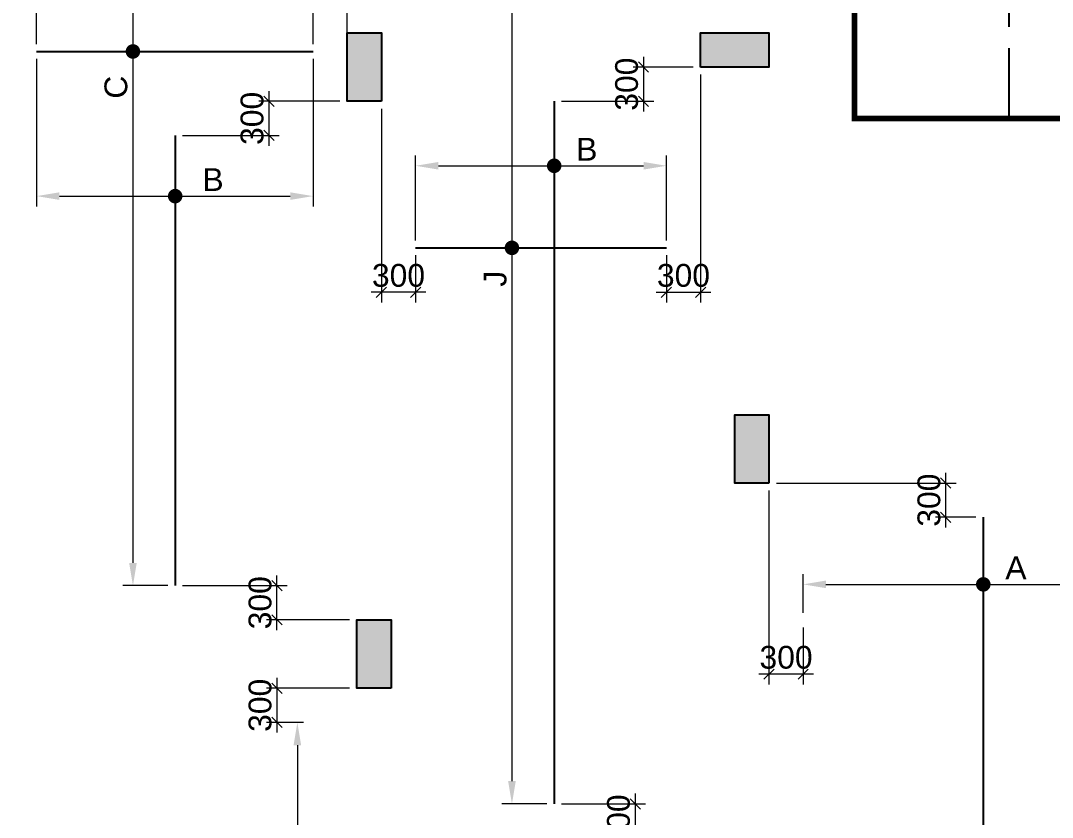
# Model space of a CAD drawing. Header units: millimetres. Extents: x 1123469 to 1883119, y -126924 to 196924.
# Drawn here: x 1575680 to 1584731, y 151281 to 158272 of the extents above; entities that cross this region are included whole.
import ezdxf

# ---------------------------------------------------------------- set-up
doc = ezdxf.new("R2010")
doc.units = ezdxf.units.MM
doc.header["$LTSCALE"] = 500
doc.header["$MEASUREMENT"] = 0
doc.header["$PDMODE"] = 34
doc.linetypes.add('CONTINOUS', pattern=[0])
doc.linetypes.add('Site$0$CENTER2', pattern=[1.125, 0.75, -0.125, 0.125, -0.125])
doc.layers.get('Defpoints').update_dxf_attribs({"lineweight": 0})
for name, color, linetype in [('COL. DIM', 3, 'Continuous'), ('GRID', 7, 'Continuous'), ('reinf.', 4, 'Continuous'), ('TOWER AREA COLUMN.', 6, 'Continuous')]:
    doc.layers.add(name, color=color, linetype=linetype)
for name, color, linetype, lineweight in [('CUT OUT', 1, 'Continuous', 13), ('dim-M', 1, 'Continuous', 15), ('FOOTING', 1, 'Continuous', 15), ('S - SUNK', 251, 'Continuous', 0), ('TOWER COL HATCH', 253, 'Continuous', 20)]:
    doc.layers.add(name, color=color, linetype=linetype, lineweight=lineweight)
doc.styles.add('3mm', font='arial.ttf')
doc.dimstyles.new('PARAMVEER', dxfattribs={"dimtxt": 200, "dimasz": 100, "dimexe": 0, "dimexo": 25, "dimgap": 10, "dimtad": 1, "dimdec": 0, "dimrnd": 5, "dimzin": 0, "dimdsep": 46, "dimtxsty": '3mm', "dimblk": 'OBLIQUE', "dimcen": 0.09, "dimdle": 75, "dimclrd": 1, "dimclre": 1, "dimclrt": 3, "dimadec": 0, "dimazin": 0, "dimtfac": 1, "dimtdec": 0, "dimtmove": 1, "dimatfit": 3, "dimfxl": 100, "dimtolj": 1, "dimtzin": 0, "dimlwd": 18, "dimlwe": 5, "dimarcsym": 0})

# ---------------------------------------------------------------- blocks, each defined once
blk = doc.blocks.new('3tgra')
at = {"layer": 'TOWER COL HATCH'}
h = blk.add_hatch(color=253, dxfattribs=at)
h.dxf.hatch_style = 1
h.paths.add_polyline_path([(1380705.6, 94541.6), (1380405.6, 94541.6), (1380405.6, 95141.6), (1380705.6, 95141.6)])
h = blk.add_hatch(color=253, dxfattribs=at)
h.dxf.hatch_style = 1
h.paths.add_polyline_path([(1383505.6, 94841.6), (1383505.6, 95141.6), (1384105.6, 95141.6), (1384105.6, 94841.6)])
h = blk.add_hatch(color=253, dxfattribs=at)
h.dxf.hatch_style = 1
h.paths.add_polyline_path([(1384105.6, 91191.6), (1383805.6, 91191.6), (1383805.6, 91791.6), (1384105.6, 91791.6)])
h = blk.add_hatch(color=253, dxfattribs=at)
h.dxf.hatch_style = 1
h.paths.add_polyline_path([(1380790.6, 89391.6), (1380490.6, 89391.6), (1380490.6, 89991.6), (1380790.6, 89991.6)])
at = {"layer": 'TOWER AREA COLUMN.', "color": 4}
for points in [[(1380705.6, 94541.6), (1380405.6, 94541.6), (1380405.6, 95141.6), (1380705.6, 95141.6)], [(1383505.6, 94841.6), (1383505.6, 95141.6), (1384105.6, 95141.6), (1384105.6, 94841.6)], [(1384105.6, 91191.6), (1383805.6, 91191.6), (1383805.6, 91791.6), (1384105.6, 91791.6)], [(1380790.6, 89391.6), (1380490.6, 89391.6), (1380490.6, 89991.6), (1380790.6, 89991.6)]]:
    blk.add_lwpolyline(points, close=True, dxfattribs=at)
blk = doc.blocks.new('_Oblique')
at = {"color": 0, "linetype": 'ByBlock', "lineweight": -2}
blk.add_line((-0.5, -0.5), (0.5, 0.5), dxfattribs=at)
blk = doc.blocks.new('*D573')
at = {"layer": 'COL. DIM', "color": 1, "linetype": 'CONTINOUS', "lineweight": 5, "ltscale": 10, "transparency": 16777216}
for p, q in [((1578244.9, 158066), (1578244.9, 158481.2)), ((1578544.9, 158066), (1578544.9, 158481.2))]:
    blk.add_line(p, q, dxfattribs=at)
at = {"layer": 'COL. DIM', "color": 1, "lineweight": 18, "ltscale": 10, "transparency": 16777216}
blk.add_line((1578154.9, 158391.2), (1578634.9, 158391.2), dxfattribs=at)
at = {"layer": 'Defpoints', "color": 0, "ltscale": 10, "transparency": 16777216}
for p in [(1578544.9, 158391.2), (1578244.9, 158001), (1578544.9, 158001)]:
    blk.add_point(p, dxfattribs=at)
at = {"layer": 'COL. DIM', "color": 1, "lineweight": 18, "ltscale": 10, "transparency": 16777216, "xscale": 90, "yscale": 90, "zscale": 90, "rotation": 180}
blk.add_blockref('_Oblique', (1578244.9, 158391.2), dxfattribs=at)
at = {"layer": 'COL. DIM', "color": 1, "lineweight": 18, "ltscale": 10, "transparency": 16777216, "xscale": 90, "yscale": 90, "zscale": 90}
blk.add_blockref('_Oblique', (1578544.9, 158391.2), dxfattribs=at)
at = {"layer": 'COL. DIM', "color": 3, "ltscale": 10, "transparency": 16777216, "insert": (1578394.9, 158538.4), "char_height": 200, "attachment_point": 5, "style": '3mm'}
blk.add_mtext('\\A1;300', dxfattribs=at)
blk = doc.blocks.new('*D574')
at = {"layer": 'COL. DIM', "color": 1, "linetype": 'CONTINOUS', "lineweight": 5, "ltscale": 10, "transparency": 16777216}
for p, q in [((1575519.9, 158066), (1575519.9, 158481.2)), ((1575819.9, 158066), (1575819.9, 158481.2))]:
    blk.add_line(p, q, dxfattribs=at)
at = {"layer": 'COL. DIM', "color": 1, "lineweight": 18, "ltscale": 10, "transparency": 16777216}
blk.add_line((1575909.9, 158391.2), (1575429.9, 158391.2), dxfattribs=at)
at = {"layer": 'Defpoints', "color": 0, "ltscale": 10, "transparency": 16777216}
for p in [(1575519.9, 158391.2), (1575519.9, 158001), (1575819.9, 158001)]:
    blk.add_point(p, dxfattribs=at)
at = {"layer": 'COL. DIM', "color": 1, "lineweight": 18, "ltscale": 10, "transparency": 16777216, "xscale": 90, "yscale": 90, "zscale": 90, "rotation": 180}
blk.add_blockref('_Oblique', (1575519.9, 158391.2), dxfattribs=at)
at = {"layer": 'COL. DIM', "color": 1, "lineweight": 18, "ltscale": 10, "transparency": 16777216, "xscale": 90, "yscale": 90, "zscale": 90}
blk.add_blockref('_Oblique', (1575819.9, 158391.2), dxfattribs=at)
at = {"layer": 'COL. DIM', "color": 3, "ltscale": 10, "transparency": 16777216, "insert": (1575669.9, 158538.4), "char_height": 200, "attachment_point": 5, "style": '3mm'}
blk.add_mtext('\\A1;300', dxfattribs=at)
blk = doc.blocks.new('*D575')
at = {"layer": 'COL. DIM', "color": 1, "linetype": 'CONTINOUS', "lineweight": 5, "ltscale": 10, "transparency": 16777216}
for p, q in [((1576727.9, 158914.1), (1576575.2, 158914.1)), ((1576970.7, 153314.1), (1576575.2, 153314.1))]:
    blk.add_line(p, q, dxfattribs=at)
at = {"layer": 'COL. DIM', "color": 1, "lineweight": 18, "ltscale": 10, "transparency": 16777216}
blk.add_line((1576665.2, 158714.1), (1576665.2, 153514.1), dxfattribs=at)
at = {"layer": 'COL. DIM', "color": 1, "ltscale": 10, "transparency": 16777216}
for points in [[(1576631.9, 158714.1), (1576698.6, 158714.1), (1576665.2, 158914.1)], [(1576631.9, 153514.1), (1576698.6, 153514.1), (1576665.2, 153314.1)]]:
    blk.add_solid(points, dxfattribs=at)
at = {"layer": 'Defpoints', "color": 0, "ltscale": 10, "transparency": 16777216}
for p in [(1576792.9, 158914.1), (1576665.2, 153314.1), (1577035.7, 153314.1)]:
    blk.add_point(p, dxfattribs=at)
at = {"layer": 'COL. DIM', "color": 3, "ltscale": 10, "transparency": 16777216, "insert": (1576516.8, 157687.7), "char_height": 200, "attachment_point": 5, "rotation": 90, "style": '3mm'}
blk.add_mtext('\\A1;C', dxfattribs=at)
blk = doc.blocks.new('*D576')
at = {"layer": 'COL. DIM', "color": 1, "linetype": 'CONTINOUS', "lineweight": 5, "ltscale": 10, "transparency": 16777216}
for p, q in [((1581644.9, 157799.1), (1581644.9, 155797.8)), ((1581344.9, 156213), (1581344.9, 155797.8))]:
    blk.add_line(p, q, dxfattribs=at)
at = {"layer": 'COL. DIM', "color": 1, "lineweight": 18, "ltscale": 10, "transparency": 16777216}
blk.add_line((1581254.9, 155887.8), (1581734.9, 155887.8), dxfattribs=at)
at = {"layer": 'Defpoints', "color": 0, "ltscale": 10, "transparency": 16777216}
for p in [(1581644.9, 157864.1), (1581344.9, 156278), (1581644.9, 155887.8)]:
    blk.add_point(p, dxfattribs=at)
at = {"layer": 'COL. DIM', "color": 1, "lineweight": 18, "ltscale": 10, "transparency": 16777216, "xscale": 90, "yscale": 90, "zscale": 90, "rotation": 180}
blk.add_blockref('_Oblique', (1581344.9, 155887.8), dxfattribs=at)
at = {"layer": 'COL. DIM', "color": 1, "lineweight": 18, "ltscale": 10, "transparency": 16777216, "xscale": 90, "yscale": 90, "zscale": 90}
blk.add_blockref('_Oblique', (1581644.9, 155887.8), dxfattribs=at)
at = {"layer": 'COL. DIM', "color": 3, "ltscale": 10, "transparency": 16777216, "insert": (1581494.9, 156035), "char_height": 200, "attachment_point": 5, "style": '3mm'}
blk.add_mtext('\\A1;300', dxfattribs=at)
blk = doc.blocks.new('*D577')
at = {"layer": 'COL. DIM', "color": 1, "linetype": 'CONTINOUS', "lineweight": 5, "ltscale": 10, "transparency": 16777216}
for p, q in [((1578844.9, 157499.1), (1578844.9, 155797.8)), ((1579144.9, 156213), (1579144.9, 155797.8))]:
    blk.add_line(p, q, dxfattribs=at)
at = {"layer": 'COL. DIM', "color": 1, "lineweight": 18, "ltscale": 10, "transparency": 16777216}
blk.add_line((1579234.9, 155887.8), (1578754.9, 155887.8), dxfattribs=at)
at = {"layer": 'Defpoints', "color": 0, "ltscale": 10, "transparency": 16777216}
for p in [(1578844.9, 157564.1), (1579144.9, 156278), (1578844.9, 155887.8)]:
    blk.add_point(p, dxfattribs=at)
at = {"layer": 'COL. DIM', "color": 1, "lineweight": 18, "ltscale": 10, "transparency": 16777216, "xscale": 90, "yscale": 90, "zscale": 90, "rotation": 180}
blk.add_blockref('_Oblique', (1578844.9, 155887.8), dxfattribs=at)
at = {"layer": 'COL. DIM', "color": 1, "lineweight": 18, "ltscale": 10, "transparency": 16777216, "xscale": 90, "yscale": 90, "zscale": 90}
blk.add_blockref('_Oblique', (1579144.9, 155887.8), dxfattribs=at)
at = {"layer": 'COL. DIM', "color": 3, "ltscale": 10, "transparency": 16777216, "insert": (1578994.9, 156035), "char_height": 200, "attachment_point": 5, "style": '3mm'}
blk.add_mtext('\\A1;300', dxfattribs=at)
blk = doc.blocks.new('*D578')
at = {"layer": 'COL. DIM', "color": 1, "linetype": 'CONTINOUS', "lineweight": 5, "ltscale": 10, "transparency": 16777216}
for p, q in [((1580295.7, 158914.1), (1579900.2, 158914.1)), ((1580295.7, 151399.1), (1579900.2, 151399.1))]:
    blk.add_line(p, q, dxfattribs=at)
at = {"layer": 'COL. DIM', "color": 1, "lineweight": 18, "ltscale": 10, "transparency": 16777216}
blk.add_line((1579990.2, 158714.1), (1579990.2, 151599.1), dxfattribs=at)
at = {"layer": 'COL. DIM', "color": 1, "ltscale": 10, "transparency": 16777216}
for points in [[(1579956.9, 158714.1), (1580023.6, 158714.1), (1579990.2, 158914.1)], [(1579956.9, 151599.1), (1580023.6, 151599.1), (1579990.2, 151399.1)]]:
    blk.add_solid(points, dxfattribs=at)
at = {"layer": 'Defpoints', "color": 0, "ltscale": 10, "transparency": 16777216}
for p in [(1580360.7, 158914.1), (1579990.2, 151399.1), (1580360.7, 151399.1)]:
    blk.add_point(p, dxfattribs=at)
at = {"layer": 'COL. DIM', "color": 3, "ltscale": 10, "transparency": 16777216, "insert": (1579843.5, 156006.8), "char_height": 200, "attachment_point": 5, "rotation": 90, "style": '3mm'}
blk.add_mtext('\\A1;J', dxfattribs=at)
blk = doc.blocks.new('*D639')
at = {"layer": 'COL. DIM', "color": 1, "linetype": 'CONTINOUS', "lineweight": 5, "ltscale": 10, "transparency": 16777216}
for p, q in [((1578161.9, 152114.1), (1578017.6, 152114.1)), ((1577981.9, 148054.1), (1578197.6, 148054.1))]:
    blk.add_line(p, q, dxfattribs=at)
at = {"layer": 'COL. DIM', "color": 1, "lineweight": 18, "ltscale": 10, "transparency": 16777216}
blk.add_line((1578107.6, 151914.1), (1578107.6, 148254.1), dxfattribs=at)
at = {"layer": 'COL. DIM', "color": 1, "ltscale": 10, "transparency": 16777216}
for points in [[(1578074.3, 151914.1), (1578140.9, 151914.1), (1578107.6, 152114.1)], [(1578074.3, 148254.1), (1578140.9, 148254.1), (1578107.6, 148054.1)]]:
    blk.add_solid(points, dxfattribs=at)
at = {"layer": 'Defpoints', "color": 0, "ltscale": 10, "transparency": 16777216}
for p in [(1578226.9, 152114.1), (1577916.9, 148054.1), (1578107.6, 148054.1)]:
    blk.add_point(p, dxfattribs=at)
at = {"layer": 'COL. DIM', "color": 3, "ltscale": 10, "transparency": 16777216, "insert": (1577962.6, 150060.4), "char_height": 200, "attachment_point": 5, "rotation": 90, "style": '3mm'}
blk.add_mtext('\\A1;A', dxfattribs=at)
blk = doc.blocks.new('*D663')
at = {"layer": 'COL. DIM', "color": 1, "linetype": 'CONTINOUS', "lineweight": 5, "ltscale": 10, "transparency": 16777216}
for p, q in [((1575819.9, 157936), (1575819.9, 156641.8)), ((1578244.9, 157936), (1578244.9, 156641.8))]:
    blk.add_line(p, q, dxfattribs=at)
at = {"layer": 'COL. DIM', "color": 1, "lineweight": 18, "ltscale": 10, "transparency": 16777216}
blk.add_line((1576019.9, 156731.8), (1578044.9, 156731.8), dxfattribs=at)
at = {"layer": 'COL. DIM', "color": 1, "ltscale": 10, "transparency": 16777216}
for points in [[(1576019.9, 156765.2), (1576019.9, 156698.5), (1575819.9, 156731.8)], [(1578044.9, 156765.2), (1578044.9, 156698.5), (1578244.9, 156731.8)]]:
    blk.add_solid(points, dxfattribs=at)
at = {"layer": 'Defpoints', "color": 0, "ltscale": 10, "transparency": 16777216}
for p in [(1575819.9, 158001), (1578244.9, 158001), (1578244.9, 156731.8)]:
    blk.add_point(p, dxfattribs=at)
at = {"layer": 'COL. DIM', "color": 3, "ltscale": 10, "transparency": 16777216, "insert": (1577368, 156876.8), "char_height": 200, "attachment_point": 5, "style": '3mm'}
blk.add_mtext('\\A1;B', dxfattribs=at)
blk = doc.blocks.new('*D664')
at = {"layer": 'COL. DIM', "color": 1, "linetype": 'CONTINOUS', "lineweight": 5, "ltscale": 10, "transparency": 16777216}
for p, q in [((1579144.9, 156343), (1579144.9, 157088.1)), ((1581344.9, 156343), (1581344.9, 157088.1))]:
    blk.add_line(p, q, dxfattribs=at)
at = {"layer": 'COL. DIM', "color": 1, "lineweight": 18, "ltscale": 10, "transparency": 16777216}
blk.add_line((1579344.9, 156998.1), (1581144.9, 156998.1), dxfattribs=at)
at = {"layer": 'COL. DIM', "color": 1, "ltscale": 10, "transparency": 16777216}
for points in [[(1579344.9, 157031.4), (1579344.9, 156964.8), (1579144.9, 156998.1)], [(1581144.9, 157031.4), (1581144.9, 156964.8), (1581344.9, 156998.1)]]:
    blk.add_solid(points, dxfattribs=at)
at = {"layer": 'Defpoints', "color": 0, "ltscale": 10, "transparency": 16777216}
for p in [(1581344.9, 156998.1), (1579144.9, 156278), (1581344.9, 156278)]:
    blk.add_point(p, dxfattribs=at)
at = {"layer": 'COL. DIM', "color": 3, "ltscale": 10, "transparency": 16777216, "insert": (1580647.1, 157143.1), "char_height": 200, "attachment_point": 5, "style": '3mm'}
blk.add_mtext('\\A1;B', dxfattribs=at)
blk = doc.blocks.new('*D665')
at = {"layer": 'COL. DIM', "color": 1, "linetype": 'CONTINOUS', "lineweight": 5, "ltscale": 10, "transparency": 16777216}
for p, q in [((1582544.9, 153076.8), (1582544.9, 153415.3)), ((1585664.9, 152889.2), (1585664.9, 153415.3))]:
    blk.add_line(p, q, dxfattribs=at)
at = {"layer": 'COL. DIM', "color": 1, "lineweight": 18, "ltscale": 10, "transparency": 16777216}
blk.add_line((1582744.9, 153325.3), (1585464.9, 153325.3), dxfattribs=at)
at = {"layer": 'COL. DIM', "color": 1, "ltscale": 10, "transparency": 16777216}
for points in [[(1582744.9, 153358.7), (1582744.9, 153292), (1582544.9, 153325.3)], [(1585464.9, 153358.7), (1585464.9, 153292), (1585664.9, 153325.3)]]:
    blk.add_solid(points, dxfattribs=at)
at = {"layer": 'Defpoints', "color": 0, "ltscale": 10, "transparency": 16777216}
for p in [(1585664.9, 153325.3), (1582544.9, 153011.8), (1585664.9, 152824.2)]:
    blk.add_point(p, dxfattribs=at)
at = {"layer": 'COL. DIM', "color": 3, "ltscale": 10, "transparency": 16777216, "insert": (1584411.8, 153470.3), "char_height": 200, "attachment_point": 5, "style": '3mm'}
blk.add_mtext('\\A1;A', dxfattribs=at)
blk = doc.blocks.new('*D842')
at = {"layer": 'COL. DIM', "color": 1, "lineweight": 18, "ltscale": 10, "transparency": 16777216}
blk.add_line((1577928.2, 152504.1), (1577928.2, 152024.1), dxfattribs=at)
at = {"layer": 'COL. DIM', "color": 1, "linetype": 'CONTINOUS', "lineweight": 5, "ltscale": 10, "transparency": 16777216}
for p, q in [((1578564.9, 152414.1), (1577838.2, 152414.1)), ((1578161.9, 152114.1), (1577838.2, 152114.1))]:
    blk.add_line(p, q, dxfattribs=at)
at = {"layer": 'Defpoints', "color": 0, "ltscale": 10, "transparency": 16777216}
for p in [(1578629.9, 152414.1), (1577928.2, 152114.1), (1578226.9, 152114.1)]:
    blk.add_point(p, dxfattribs=at)
at = {"layer": 'COL. DIM', "color": 1, "lineweight": 18, "ltscale": 10, "transparency": 16777216, "xscale": 90, "yscale": 90, "zscale": 90}
for p, rotation in [((1577928.2, 152414.1), 90), ((1577928.2, 152114.1), 270)]:
    blk.add_blockref('_Oblique', p, dxfattribs=dict(at, rotation=rotation))
at = {"layer": 'COL. DIM', "color": 3, "ltscale": 10, "transparency": 16777216, "insert": (1577781.1, 152264.1), "char_height": 200, "attachment_point": 5, "rotation": 90, "style": '3mm'}
blk.add_mtext('\\A1;300', dxfattribs=at)
blk = doc.blocks.new('*D843')
at = {"layer": 'COL. DIM', "color": 1, "lineweight": 18, "ltscale": 10, "transparency": 16777216}
blk.add_line((1577928.2, 152924.1), (1577928.2, 153404.1), dxfattribs=at)
at = {"layer": 'COL. DIM', "color": 1, "linetype": 'CONTINOUS', "lineweight": 5, "ltscale": 10, "transparency": 16777216}
for p, q in [((1577100.7, 153314.1), (1578018.2, 153314.1)), ((1578564.9, 153014.1), (1577838.2, 153014.1))]:
    blk.add_line(p, q, dxfattribs=at)
at = {"layer": 'Defpoints', "color": 0, "ltscale": 10, "transparency": 16777216}
for p in [(1577035.7, 153314.1), (1577928.2, 153314.1), (1578629.9, 153014.1)]:
    blk.add_point(p, dxfattribs=at)
at = {"layer": 'COL. DIM', "color": 1, "lineweight": 18, "ltscale": 10, "transparency": 16777216, "xscale": 90, "yscale": 90, "zscale": 90}
for p, rotation in [((1577928.2, 153314.1), 90), ((1577928.2, 153014.1), 270)]:
    blk.add_blockref('_Oblique', p, dxfattribs=dict(at, rotation=rotation))
at = {"layer": 'COL. DIM', "color": 3, "ltscale": 10, "transparency": 16777216, "insert": (1577781.1, 153164.1), "char_height": 200, "attachment_point": 5, "rotation": 90, "style": '3mm'}
blk.add_mtext('\\A1;300', dxfattribs=at)
blk = doc.blocks.new('*D844')
at = {"layer": 'COL. DIM', "color": 1, "lineweight": 18, "ltscale": 10, "transparency": 16777216}
blk.add_line((1577858.2, 157654.1), (1577858.2, 157174.1), dxfattribs=at)
at = {"layer": 'COL. DIM', "color": 1, "linetype": 'CONTINOUS', "lineweight": 5, "ltscale": 10, "transparency": 16777216}
for p, q in [((1578479.9, 157564.1), (1577768.2, 157564.1)), ((1577100.7, 157264.1), (1577948.2, 157264.1))]:
    blk.add_line(p, q, dxfattribs=at)
at = {"layer": 'Defpoints', "color": 0, "ltscale": 10, "transparency": 16777216}
for p in [(1578544.9, 157564.1), (1577035.7, 157264.1), (1577858.2, 157264.1)]:
    blk.add_point(p, dxfattribs=at)
at = {"layer": 'COL. DIM', "color": 1, "lineweight": 18, "ltscale": 10, "transparency": 16777216, "xscale": 90, "yscale": 90, "zscale": 90}
for p, rotation in [((1577858.2, 157564.1), 90), ((1577858.2, 157264.1), 270)]:
    blk.add_blockref('_Oblique', p, dxfattribs=dict(at, rotation=rotation))
at = {"layer": 'COL. DIM', "color": 3, "ltscale": 10, "transparency": 16777216, "insert": (1577711.1, 157414.1), "char_height": 200, "attachment_point": 5, "rotation": 90, "style": '3mm'}
blk.add_mtext('\\A1;300', dxfattribs=at)
blk = doc.blocks.new('*D845')
at = {"layer": 'COL. DIM', "color": 1, "lineweight": 18, "ltscale": 10, "transparency": 16777216}
blk.add_line((1581072.9, 151009.1), (1581072.9, 151489.1), dxfattribs=at)
at = {"layer": 'COL. DIM', "color": 1, "linetype": 'CONTINOUS', "lineweight": 5, "ltscale": 10, "transparency": 16777216}
for p, q in [((1580425.7, 151399.1), (1581162.9, 151399.1)), ((1581564.9, 151099.1), (1580982.9, 151099.1))]:
    blk.add_line(p, q, dxfattribs=at)
at = {"layer": 'Defpoints', "color": 0, "ltscale": 10, "transparency": 16777216}
for p in [(1580360.7, 151399.1), (1581072.9, 151399.1), (1581629.9, 151099.1)]:
    blk.add_point(p, dxfattribs=at)
at = {"layer": 'COL. DIM', "color": 1, "lineweight": 18, "ltscale": 10, "transparency": 16777216, "xscale": 90, "yscale": 90, "zscale": 90}
for p, rotation in [((1581072.9, 151399.1), 90), ((1581072.9, 151099.1), 270)]:
    blk.add_blockref('_Oblique', p, dxfattribs=dict(at, rotation=rotation))
at = {"layer": 'COL. DIM', "color": 3, "ltscale": 10, "transparency": 16777216, "insert": (1580925.7, 151249.1), "char_height": 200, "attachment_point": 5, "rotation": 90, "style": '3mm'}
blk.add_mtext('\\A1;300', dxfattribs=at)
blk = doc.blocks.new('*D846')
at = {"layer": 'COL. DIM', "color": 1, "lineweight": 18, "ltscale": 10, "transparency": 16777216}
blk.add_line((1581144.2, 157954.1), (1581144.2, 157474.1), dxfattribs=at)
at = {"layer": 'COL. DIM', "color": 1, "linetype": 'CONTINOUS', "lineweight": 5, "ltscale": 10, "transparency": 16777216}
for p, q in [((1581579.9, 157864.1), (1581054.2, 157864.1)), ((1580425.7, 157564.1), (1581234.2, 157564.1))]:
    blk.add_line(p, q, dxfattribs=at)
at = {"layer": 'Defpoints', "color": 0, "ltscale": 10, "transparency": 16777216}
for p in [(1581644.9, 157864.1), (1580360.7, 157564.1), (1581144.2, 157564.1)]:
    blk.add_point(p, dxfattribs=at)
at = {"layer": 'COL. DIM', "color": 1, "lineweight": 18, "ltscale": 10, "transparency": 16777216, "xscale": 90, "yscale": 90, "zscale": 90}
for p, rotation in [((1581144.2, 157864.1), 90), ((1581144.2, 157564.1), 270)]:
    blk.add_blockref('_Oblique', p, dxfattribs=dict(at, rotation=rotation))
at = {"layer": 'COL. DIM', "color": 3, "ltscale": 10, "transparency": 16777216, "insert": (1580997, 157714.1), "char_height": 200, "attachment_point": 5, "rotation": 90, "style": '3mm'}
blk.add_mtext('\\A1;300', dxfattribs=at)
blk = doc.blocks.new('*D847')
at = {"layer": 'COL. DIM', "color": 1, "lineweight": 18, "ltscale": 10, "transparency": 16777216}
blk.add_line((1583796.4, 153824.1), (1583796.4, 154304.1), dxfattribs=at)
at = {"layer": 'COL. DIM', "color": 1, "linetype": 'CONTINOUS', "lineweight": 5, "ltscale": 10, "transparency": 16777216}
for p, q in [((1582309.9, 154214.1), (1583886.4, 154214.1)), ((1584060.5, 153914.1), (1583706.4, 153914.1))]:
    blk.add_line(p, q, dxfattribs=at)
at = {"layer": 'Defpoints', "color": 0, "ltscale": 10, "transparency": 16777216}
for p in [(1582244.9, 154214.1), (1583796.4, 154214.1), (1584125.5, 153914.1)]:
    blk.add_point(p, dxfattribs=at)
at = {"layer": 'COL. DIM', "color": 1, "lineweight": 18, "ltscale": 10, "transparency": 16777216, "xscale": 90, "yscale": 90, "zscale": 90}
for p, rotation in [((1583796.4, 154214.1), 90), ((1583796.4, 153914.1), 270)]:
    blk.add_blockref('_Oblique', p, dxfattribs=dict(at, rotation=rotation))
at = {"layer": 'COL. DIM', "color": 3, "ltscale": 10, "transparency": 16777216, "insert": (1583649.2, 154064.1), "char_height": 200, "attachment_point": 5, "rotation": 90, "style": '3mm'}
blk.add_mtext('\\A1;300', dxfattribs=at)
blk = doc.blocks.new('*D848')
at = {"layer": 'COL. DIM', "color": 1, "linetype": 'CONTINOUS', "lineweight": 5, "ltscale": 10, "transparency": 16777216}
for p, q in [((1582244.9, 154149.1), (1582244.9, 152447)), ((1582544.9, 152946.8), (1582544.9, 152447))]:
    blk.add_line(p, q, dxfattribs=at)
at = {"layer": 'COL. DIM', "color": 1, "lineweight": 18, "ltscale": 10, "transparency": 16777216}
blk.add_line((1582634.9, 152537), (1582154.9, 152537), dxfattribs=at)
at = {"layer": 'Defpoints', "color": 0, "ltscale": 10, "transparency": 16777216}
for p in [(1582244.9, 154214.1), (1582544.9, 153011.8), (1582244.9, 152537)]:
    blk.add_point(p, dxfattribs=at)
at = {"layer": 'COL. DIM', "color": 1, "lineweight": 18, "ltscale": 10, "transparency": 16777216, "xscale": 90, "yscale": 90, "zscale": 90, "rotation": 180}
blk.add_blockref('_Oblique', (1582244.9, 152537), dxfattribs=at)
at = {"layer": 'COL. DIM', "color": 1, "lineweight": 18, "ltscale": 10, "transparency": 16777216, "xscale": 90, "yscale": 90, "zscale": 90}
blk.add_blockref('_Oblique', (1582544.9, 152537), dxfattribs=at)
at = {"layer": 'COL. DIM', "color": 3, "ltscale": 10, "transparency": 16777216, "insert": (1582394.9, 152684.2), "char_height": 200, "attachment_point": 5, "style": '3mm'}
blk.add_mtext('\\A1;300', dxfattribs=at)
blk = doc.blocks.new('*D2625')
at = {"layer": 'COL. DIM', "color": 1, "lineweight": 18, "ltscale": 10, "transparency": 16777216}
blk.add_line((1725455.6, 141997.5), (1725455.6, 141517.5), dxfattribs=at)
at = {"layer": 'COL. DIM', "color": 1, "linetype": 'CONTINOUS', "lineweight": 5, "ltscale": 10, "transparency": 16777216}
for p, q in [((1725012.2, 141907.5), (1725545.6, 141907.5)), ((1724393.3, 141607.5), (1725545.6, 141607.5))]:
    blk.add_line(p, q, dxfattribs=at)
at = {"layer": 'Defpoints', "color": 0, "ltscale": 10, "transparency": 16777216}
for p in [(1358872.1, 158914.1), (1431760.6, 158914.1), (1724947.2, 141907.5), (1724328.3, 141607.5), (1725455.6, 141607.5), (1442850.6, 126979.3)]:
    blk.add_point(p, dxfattribs=at)
at = {"layer": 'S - SUNK', "color": 1, "lineweight": 18, "ltscale": 10, "transparency": 16777216}
blk.add_line((1358872.1, 126904.3), (1358872.1, 158989.1), dxfattribs=at)
at = {"layer": 'S - SUNK', "color": 1, "lineweight": 5, "ltscale": 10, "transparency": 16777216}
for p, q in [((1358872.3, 158914.1), (1358872.1, 158914.1)), ((1358872.3, 126979.3), (1358872.1, 126979.3))]:
    blk.add_line(p, q, dxfattribs=at)
at = {"layer": 'COL. DIM', "color": 1, "lineweight": 18, "ltscale": 10, "transparency": 16777216, "xscale": 90, "yscale": 90, "zscale": 90}
for p, rotation in [((1725455.6, 141907.5), 90), ((1725455.6, 141607.5), 270)]:
    blk.add_blockref('_Oblique', p, dxfattribs=dict(at, rotation=rotation))
at = {"layer": 'S - SUNK', "color": 1, "lineweight": 18, "ltscale": 10, "transparency": 16777216, "xscale": 100, "yscale": 100, "zscale": 100}
for p, rotation in [((1358872.1, 158914.1), 90), ((1358872.1, 126979.3), 270)]:
    blk.add_blockref('_Oblique', p, dxfattribs=dict(at, rotation=rotation))
at = {"layer": 'COL. DIM', "color": 3, "ltscale": 10, "transparency": 16777216, "insert": (1725308.4, 141757.5), "char_height": 200, "attachment_point": 5, "rotation": 90, "style": '3mm'}
blk.add_mtext('\\A1;300', dxfattribs=at)
at = {"layer": 'S - SUNK', "color": 3, "ltscale": 10, "transparency": 16777216, "insert": (1358759.9, 142946.7), "char_height": 200, "attachment_point": 5, "rotation": 90, "style": '3mm'}
blk.add_mtext('\\A1;31935', dxfattribs=at)
blk = doc.blocks.new('*D3557')
at = {"layer": 'COL. DIM', "color": 1, "lineweight": 18, "ltscale": 10, "transparency": 16777216}
for p, q in [((1830518, 155674.9), (1830518, 154997.7)), ((1830518, 155087.7), (1830518, 154607.7))]:
    blk.add_line(p, q, dxfattribs=at)
at = {"layer": 'COL. DIM', "color": 1, "linetype": 'CONTINOUS', "lineweight": 5, "ltscale": 10, "transparency": 16777216}
for p, q in [((1830058.7, 154997.7), (1830608, 154997.7)), ((1830171.2, 154697.7), (1830608, 154697.7))]:
    blk.add_line(p, q, dxfattribs=at)
at = {"layer": 'Defpoints', "color": 0, "ltscale": 10, "transparency": 16777216}
for p in [(1418935.6, 156725.2), (1417240.6, 156599.2), (1418935.6, 156599.2), (1829993.7, 154997.7), (1830106.2, 154697.7), (1830518, 154697.7)]:
    blk.add_point(p, dxfattribs=at)
at = {"layer": 'S - SUNK', "color": 1, "lineweight": 18, "ltscale": 10, "transparency": 16777216}
blk.add_line((1417165.6, 156725.2), (1419010.6, 156725.2), dxfattribs=at)
at = {"layer": 'S - SUNK', "color": 1, "lineweight": 5, "ltscale": 10, "transparency": 16777216}
for p, q in [((1417240.6, 156725), (1417240.6, 156725.2)), ((1418935.6, 156725), (1418935.6, 156725.2))]:
    blk.add_line(p, q, dxfattribs=at)
at = {"layer": 'COL. DIM', "color": 1, "lineweight": 18, "ltscale": 10, "transparency": 16777216, "xscale": 90, "yscale": 90, "zscale": 90}
for p, rotation in [((1830518, 154997.7), 90), ((1830518, 154697.7), 270)]:
    blk.add_blockref('_Oblique', p, dxfattribs=dict(at, rotation=rotation))
at = {"layer": 'S - SUNK', "color": 1, "lineweight": 18, "ltscale": 10, "transparency": 16777216, "xscale": 100, "yscale": 100, "zscale": 100, "rotation": 180}
blk.add_blockref('_Oblique', (1417240.6, 156725.2), dxfattribs=at)
at = {"layer": 'S - SUNK', "color": 1, "lineweight": 18, "ltscale": 10, "transparency": 16777216, "xscale": 100, "yscale": 100, "zscale": 100}
blk.add_blockref('_Oblique', (1418935.6, 156725.2), dxfattribs=at)
at = {"layer": 'COL. DIM', "color": 3, "ltscale": 10, "transparency": 16777216, "insert": (1830370.8, 155409.4), "char_height": 200, "attachment_point": 5, "rotation": 90, "style": '3mm'}
blk.add_mtext('\\A1;300', dxfattribs=at)
at = {"layer": 'S - SUNK', "color": 3, "ltscale": 10, "transparency": 16777216, "insert": (1418088.1, 156837.3), "char_height": 200, "attachment_point": 5, "style": '3mm'}
blk.add_mtext('\\A1;1695', dxfattribs=at)
blk = doc.blocks.new('*D3556')
at = {"layer": 'COL. DIM', "color": 1, "lineweight": 18, "ltscale": 10, "transparency": 16777216}
blk.add_line((1817173.9, 134747.8), (1817173.9, 133597.8), dxfattribs=at)
at = {"layer": 'COL. DIM', "color": 1, "linetype": 'CONTINOUS', "lineweight": 5, "ltscale": 10, "transparency": 16777216}
for p, q in [((1817863.7, 134657.8), (1817083.9, 134657.8)), ((1816402.2, 133687.8), (1817263.9, 133687.8))]:
    blk.add_line(p, q, dxfattribs=at)
at = {"layer": 'Defpoints', "color": 0, "ltscale": 10, "transparency": 16777216}
for p in [(1417087.7, 156599.2), (1417240.6, 156599.2), (1417240.6, 155194.2), (1817928.7, 134657.8), (1816337.2, 133687.8), (1817173.9, 133687.8)]:
    blk.add_point(p, dxfattribs=at)
at = {"layer": 'S - SUNK', "color": 1, "lineweight": 18, "ltscale": 10, "transparency": 16777216}
blk.add_line((1417087.7, 155119.2), (1417087.7, 156674.2), dxfattribs=at)
at = {"layer": 'S - SUNK', "color": 1, "lineweight": 5, "ltscale": 10, "transparency": 16777216}
for p, q in [((1417087.8, 156599.2), (1417087.7, 156599.2)), ((1417087.8, 155194.2), (1417087.7, 155194.2))]:
    blk.add_line(p, q, dxfattribs=at)
at = {"layer": 'COL. DIM', "color": 1, "lineweight": 18, "ltscale": 10, "transparency": 16777216, "xscale": 90, "yscale": 90, "zscale": 90}
for p, rotation in [((1817173.9, 134657.8), 90), ((1817173.9, 133687.8), 270)]:
    blk.add_blockref('_Oblique', p, dxfattribs=dict(at, rotation=rotation))
at = {"layer": 'S - SUNK', "color": 1, "lineweight": 18, "ltscale": 10, "transparency": 16777216, "xscale": 100, "yscale": 100, "zscale": 100}
for p, rotation in [((1417087.7, 156599.2), 90), ((1417087.7, 155194.2), 270)]:
    blk.add_blockref('_Oblique', p, dxfattribs=dict(at, rotation=rotation))
at = {"layer": 'COL. DIM', "color": 3, "ltscale": 10, "transparency": 16777216, "insert": (1817026.8, 134172.8), "char_height": 200, "attachment_point": 5, "rotation": 90, "style": '3mm'}
blk.add_mtext('\\A1;970', dxfattribs=at)
at = {"layer": 'S - SUNK', "color": 3, "ltscale": 10, "transparency": 16777216, "insert": (1416975.6, 155896.7), "char_height": 200, "attachment_point": 5, "rotation": 90, "style": '3mm'}
blk.add_mtext('\\A1;1405', dxfattribs=at)

msp = doc.modelspace()

# ---------------------------------------------------------------- linework, layer by layer
at = {"layer": 'dim-M', "color": 4, "ltscale": 10, "const_width": 63.8}
for points in [[(1576633.3, 158001, 1), (1576697.1, 158001, 1)], [(1580328.9, 156998.1, 1), (1580392.6, 156998.1, 1)], [(1577003.9, 156731.8, 1), (1577067.6, 156731.8, 1)], [(1579958.3, 156278, 1), (1580022.1, 156278, 1)], [(1584093.6, 153325.3, 1), (1584157.4, 153325.3, 1)]]:
    msp.add_lwpolyline(points, format="xyb", close=True, dxfattribs=at)
at = {"layer": 'FOOTING', "color": 3, "ltscale": 10, "const_width": 50}
msp.add_lwpolyline([(1615100, 139394.2), (1588920, 139394.2), (1588920, 126979.3), (1580365, 126979.3), (1580365, 126464.3), (1571585, 126464.3), (1571585, 126979.3), (1563030, 126979.3), (1563030, 148629.4), (1574119.9, 148629.4), (1574119.9, 158914.1), (1582994.9, 158914.1), (1582994.9, 157414.1), (1586944.9, 157414.1), (1586944.9, 156599.2), (1588640, 156599.2), (1588640, 155194.2), (1615380, 155194.2)], dxfattribs=at)
at = {"layer": 'GRID', "color": 16, "linetype": 'Site$0$CENTER2', "ltscale": 3}
msp.add_lwpolyline([(1584349.9, 161403.6), (1584349.9, 157414.1)], dxfattribs=at)
at = {"layer": 'reinf.', "color": 4, "ltscale": 1.4}
for p, q in [((1575819.9, 158001), (1578244.9, 158001)), ((1580360.7, 157564.1), (1580360.7, 151399.1)), ((1577035.7, 157264.1), (1577035.7, 153314.1)), ((1579144.9, 156278), (1581344.9, 156278)), ((1584125.5, 153914.1), (1584125.5, 149394.2))]:
    msp.add_line(p, q, dxfattribs=at)

# ---------------------------------------------------------------- block references
at = {"layer": 'CUT OUT', "color": 4}
msp.add_blockref('3tgra', (198139.3, 63022.5), dxfattribs=at)

# ---------------------------------------------------------------- dimensions: what is measured, and where the dimension line sits
at = {"layer": 'COL. DIM', "color": 6, "ltscale": 10}
for base, p1, p2, angle, picture, middle in [((1725455.6, 141607.5), (1724947.2, 141907.5), (1724328.3, 141607.5), 90, '*D2625', (1725455.6, 141757.5)), ((1575519.9, 158391.2), (1575819.9, 158001), (1575519.9, 158001), 180, '*D574', (1575669.9, 158391.2)), ((1581144.2, 157564.1), (1581644.9, 157864.1), (1580360.7, 157564.1), 90, '*D846', (1581144.2, 157714.1)), ((1577858.2, 157264.1), (1578544.9, 157564.1), (1577035.7, 157264.1), 90, '*D844', (1577858.2, 157414.1)), ((1578844.9, 155887.8), (1579144.9, 156278), (1578844.9, 157564.1), 180, '*D577', (1578994.9, 155887.8)), ((1830518, 154697.7), (1829993.7, 154997.7), (1830106.2, 154697.7), 90, '*D3557', (1830518, 155409.4)), ((1583796.4, 154214.1), (1584125.5, 153914.1), (1582244.9, 154214.1), 270, '*D847', (1583796.4, 154064.1)), ((1582244.9, 152537), (1582544.9, 153011.8), (1582244.9, 154214.1), 180, '*D848', (1582394.9, 152537)), ((1577928.2, 153314.1), (1578629.9, 153014.1), (1577035.7, 153314.1), 270, '*D843', (1577928.2, 153164.1)), ((1577928.2, 152114.1), (1578629.9, 152414.1), (1578226.9, 152114.1), 90, '*D842', (1577928.2, 152264.1)), ((1581072.9, 151399.1), (1581629.9, 151099.1), (1580360.7, 151399.1), 270, '*D845', (1581072.9, 151249.1))]:
    dim = msp.add_linear_dim(base=base, p1=p1, p2=p2, angle=angle, dimstyle='PARAMVEER', override={"dimasz": 90, "dimexe": 90, "dimexo": 65, "dimgap": 45, "dimpost": '\\X', "dimdle": 90, "dimfxl": 0.18, "dimarcsym": 1}, dxfattribs=at)
    dim.commit()
    dim.dimension.update_dxf_attribs({"geometry": picture, "text_midpoint": middle, "dimtype": 160})
for base, p1, p2, text, picture, middle in [((1576665.2, 153314.1), (1576792.9, 158914.1), (1577035.7, 153314.1), 'C', '*D575', (1576665.2, 157687.7)), ((1579990.2, 151399.1), (1580360.7, 158914.1), (1580360.7, 151399.1), 'J', '*D578', (1579990.2, 156006.8)), ((1578107.6, 148054.1), (1578226.9, 152114.1), (1577916.9, 148054.1), 'A', '*D639', (1578107.6, 150060.4))]:
    dim = msp.add_linear_dim(base=base, p1=p1, p2=p2, angle=90, text=text, dimstyle='PARAMVEER', override={"dimasz": 200, "dimexe": 90, "dimexo": 65, "dimgap": 45, "dimpost": '\\X', "dimsah": 1, "dimdle": 90, "dimfxl": 0.18, "dimarcsym": 1}, dxfattribs=at)
    dim.commit()
    dim.dimension.update_dxf_attribs({"geometry": picture, "text_midpoint": middle, "dimtype": 160})
for base, p1, p2, picture, middle in [((1578544.9, 158391.2), (1578244.9, 158001), (1578544.9, 158001), '*D573', (1578394.9, 158391.2)), ((1581644.9, 155887.8), (1581344.9, 156278), (1581644.9, 157864.1), '*D576', (1581494.9, 155887.8))]:
    dim = msp.add_linear_dim(base=base, p1=p1, p2=p2, dimstyle='PARAMVEER', override={"dimasz": 90, "dimexe": 90, "dimexo": 65, "dimgap": 45, "dimpost": '\\X', "dimdle": 90, "dimfxl": 0.18, "dimarcsym": 1}, dxfattribs=at)
    dim.commit()
    dim.dimension.update_dxf_attribs({"geometry": picture, "text_midpoint": middle, "dimtype": 160})
for base, p1, p2, text, picture, middle in [((1578244.9, 156731.8), (1575819.9, 158001), (1578244.9, 158001), 'B', '*D663', (1577368, 156731.8)), ((1581344.9, 156998.1), (1579144.9, 156278), (1581344.9, 156278), 'B', '*D664', (1580647.1, 156998.1)), ((1585664.9, 153325.3), (1582544.9, 153011.8), (1585664.9, 152824.2), 'A', '*D665', (1584411.8, 153325.3))]:
    dim = msp.add_linear_dim(base=base, p1=p1, p2=p2, text=text, dimstyle='PARAMVEER', override={"dimasz": 200, "dimexe": 90, "dimexo": 65, "dimgap": 45, "dimpost": '\\X', "dimsah": 1, "dimdle": 90, "dimfxl": 0.18, "dimarcsym": 1}, dxfattribs=at)
    dim.commit()
    dim.dimension.update_dxf_attribs({"geometry": picture, "text_midpoint": middle, "dimtype": 160})
dim = msp.add_linear_dim(base=(1817173.9, 133687.8), p1=(1817928.7, 134657.8), p2=(1816337.2, 133687.8), angle=90, dimstyle='PARAMVEER', override={"dimasz": 90, "dimexe": 90, "dimexo": 65, "dimgap": 45, "dimpost": '\\X', "dimdle": 90, "dimfxl": 0.18, "dimarcsym": 1}, dxfattribs=at)
dim.commit()
dim.dimension.update_dxf_attribs({"geometry": '*D3556', "text_midpoint": (1817026.8, 134172.8)})
at = {"layer": 'S - SUNK', "color": 4, "ltscale": 10}
for base, p1, p2, picture, middle in [((1358872.1, 158914.1), (1442850.6, 126979.3), (1431760.6, 158914.1), '*D2625', (1358759.9, 142946.7)), ((1417087.7, 156599.2), (1417240.6, 155194.2), (1417240.6, 156599.2), '*D3556', (1416975.6, 155896.7))]:
    dim = msp.add_linear_dim(base=base, p1=p1, p2=p2, angle=90, dimstyle='PARAMVEER', override={"dimpost": '\\X', "dimfxl": 0.15, "dimfxlon": 1, "dimarcsym": 1}, dxfattribs=at)
    dim.commit()
    dim.dimension.update_dxf_attribs({"geometry": picture, "text_midpoint": middle})
dim = msp.add_linear_dim(base=(1418935.6, 156725.2), p1=(1417240.6, 156599.2), p2=(1418935.6, 156599.2), dimstyle='PARAMVEER', override={"dimpost": '\\X', "dimfxl": 0.15, "dimfxlon": 1, "dimarcsym": 1}, dxfattribs=at)
dim.commit()
dim.dimension.update_dxf_attribs({"geometry": '*D3557', "text_midpoint": (1418088.1, 156837.3)})

doc.saveas('drawing.dxf')
